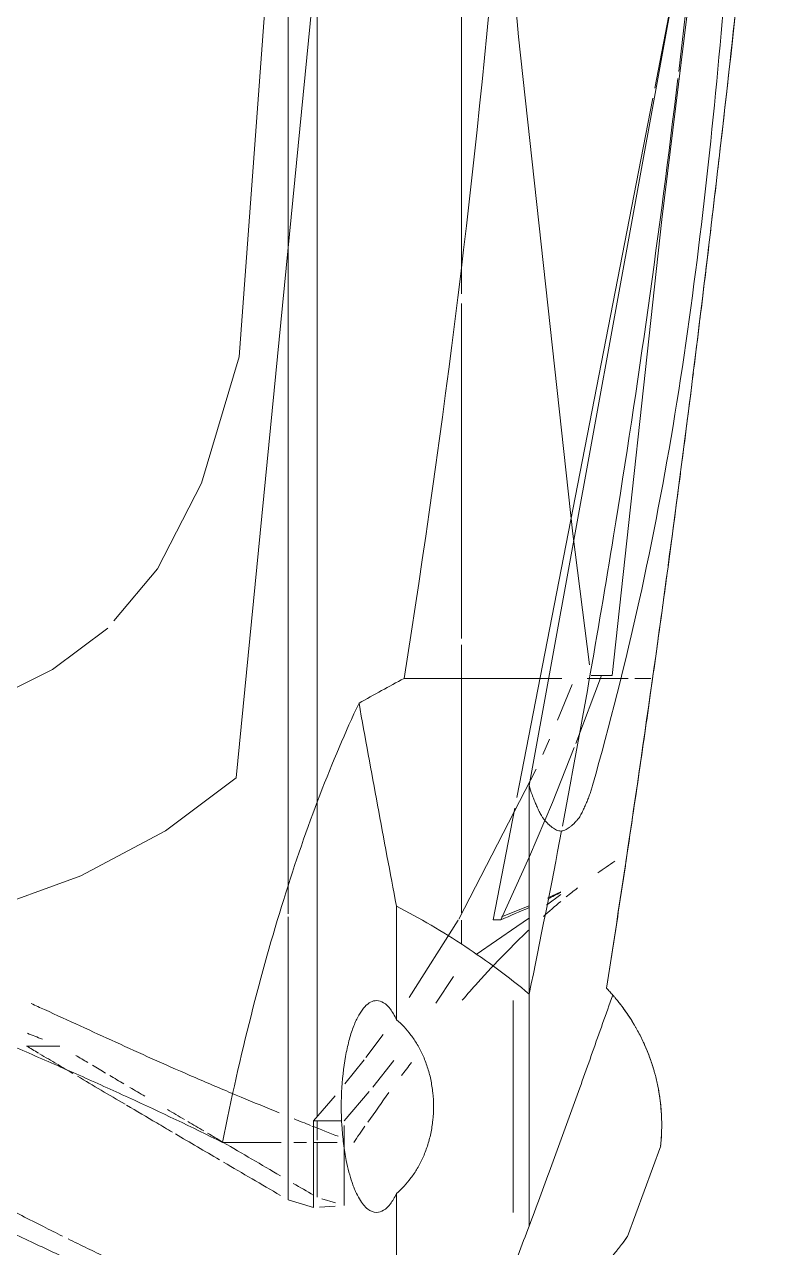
# Model space of a CAD drawing. Header units: inches. Extents: x -326 to 986, y -79 to 1436.
# Drawn here: x 69.972 to 72.947, y 937.641 to 942.585 of the extents above; entities that cross this region are included whole.
import ezdxf

# ---------------------------------------------------------------- set-up
doc = ezdxf.new("R2010")
doc.units = ezdxf.units.IN
doc.header["$LTSCALE"] = 48
doc.header["$MEASUREMENT"] = 0
doc.layers.add('I-FURN', color=47, linetype='Continuous', lineweight=9)

# ---------------------------------------------------------------- blocks, each defined once
blk = doc.blocks.new('Allsteel Seating 19 Work Chair - Allsteel Seating 19 Work Chair-7710503-Level XX  POWER _ SIGNAL NEW')
at = {"layer": 'I-FURN'}
for p, q in [((-9.2932, -8.4156), (-9.2932, -8.2805)), ((-9.6828, -9.3092), (-9.6828, -9.072)), ((-9.9152, -9.3377), (-9.9465, -9.4409)), ((-9.9152, -9.3377), (-9.6828, -9.3377)), ((-9.6826, -9.3377), (-8.7704, -9.3377)), ((-8.7588, -9.3377), (-8.6497, -9.3377)), ((-8.6497, -9.3377), (8.6497, -9.3377)), ((-9.6828, -9.4127), (-9.6828, -9.3613)), ((-9.9465, -9.4409), (-9.5956, -9.4409)), ((-9.6828, -9.5363), (-9.6828, -9.4409)), ((-9.5956, -9.4409), (-9.4944, -9.5279)), ((-9.5956, -9.5502), (-9.5956, -9.4409)), ((-9.9401, -9.5282), (-9.9447, -9.465)), ((-9.927, -9.5292), (-9.9104, -9.4744)), ((-9.6828, -9.4546), (-9.9044, -9.4546)), ((-9.5956, -9.4546), (-9.674, -9.4546)), ((-8.3129, -9.4546), (-9.5766, -9.4546)), ((8.3129, -9.4546), (-8.3129, -9.4546)), ((-9.6145, -9.5638), (-9.9375, -9.5638)), ((-9.4772, -9.6654), (-9.5956, -9.5638)), ((-9.4464, -9.5674), (-9.3486, -9.6449)), ((-9.3522, -9.7654), (-9.4593, -9.6802)), ((-9.3398, -9.6517), (-9.2471, -9.7213)), ((-10.6576, -9.7758), (-9.8887, -9.7758)), ((-9.1869, -9.7758), (-8.7277, -9.7758)), ((-9.0967, -9.8274), (-8.7848, -10.0246)), ((-7.8072, -9.8063), (-7.8072, -10.3907)), ((-9.0121, -10.0068), (-9.1198, -9.9347)), ((-8.78, -10.0275), (-8.1739, -10.3404)), ((-8.7846, -10.039), (-8.8823, -10.039)), ((-7.6715, -10.039), (-8.755, -10.039)), ((-6.2915, -10.039), (-7.6462, -10.039)), ((-6.1212, -10.039), (-6.2523, -10.039)), ((6.1212, -10.039), (-6.1212, -10.039)), ((-8.3323, -10.2543), (-8.7825, -10.167)), ((-8.7825, -10.1977), (-8.7825, -10.167)), ((-8.7825, -10.1977), (-8.5273, -10.3133)), ((-8.7703, -10.1996), (-8.7259, -10.3122)), ((-9.966, -10.2473), (-9.1095, -10.2473)), ((-9.235, -10.2473), (-9.966, -10.2473)), ((-9.1095, -10.2473), (-9.235, -10.2473)), ((-5.4611, -10.8116), (-8.2886, -10.2628)), ((-9.083, -10.312), (-10.0208, -10.312)), ((-8.2404, -10.3121), (-9.083, -10.3121)), ((-8.681, -10.4406), (-8.7238, -10.3827)), ((-8.1147, -10.3669), (-8.053, -10.3938)), ((-8.6938, -10.388), (-8.6705, -10.4404)), ((-7.9753, -10.4269), (-7.8321, -10.4852)), ((-7.8072, -10.3907), (-7.8072, -10.4445)), ((-8.0703, -10.5008), (-7.7949, -10.6038)), ((-7.7516, -10.5565), (-7.2232, -10.4882)), ((-7.8072, -10.5471), (-7.8072, -10.7125)), ((-7.7949, -10.5623), (-7.7949, -10.6469)), ((-7.7949, -10.6038), (-7.7949, -10.6469)), ((-10.0632, -10.71), (-9.6963, -10.8436)), ((-7.8072, -10.7394), (-7.8072, -10.8031)), ((-4.9163, -10.9173), (-5.421, -10.8194))]:
    blk.add_line(p, q, dxfattribs=at)
at = {"layer": 'I-FURN', "flags": 128}
for points in [[(3, -10.2273), (-8.2088, -9.1275), (-8.4239, -8.8416), (-8.6057, -8.5002), (-8.7564, -8.0845), (-8.8333, -7.6336)], [(-7.6035, -8.6091), (-7.7715, -8.3854), (-7.9145, -8.0984)], [(-6.5074, -9.1404), (-7.0185, -8.9876), (-7.3642, -8.8095), (-7.5746, -8.6334)], [(-0.4905, -9.462), (-3.5659, -9.3565), (-6.5074, -9.1404)], [(-8.7744, -10.3128), (-8.8106, -10.2618), (-8.9235, -10.0974)], [(-7.2232, -10.4882), (-5.2138, -10.2694), (-4.4995, -10.2071)], [(-8.5273, -10.3133), (-8.3086, -10.4058), (-8.0867, -10.4945)], [(-1.55, -11.2055), (-4.9163, -10.9164), (-8.2404, -10.3121)], [(-7.7949, -10.6469), (-5.9517, -10.8476), (-4.1235, -11.0729)]]:
    blk.add_lwpolyline(points, dxfattribs=at)
at = {"layer": 'I-FURN'}
for start_param, end_param in [(4.427939, 4.44909), (4.449711, 4.487075), (4.487075, 4.545324), (4.54621, 4.66448)]:
    blk.add_ellipse((0, 11.6548), major_axis=(32.3664, 0), ratio=0.707107, start_param=start_param, end_param=end_param, dxfattribs=at)
for points, knots in [([(-8.8461, -5.1874), (-8.8475, -5.1996), (-8.8538, -5.2509), (-8.8645, -5.3301), (-8.8807, -5.4243), (-8.8956, -5.4965), (-8.9132, -5.5701), (-8.9393, -5.6722), (-8.9769, -5.8055), (-9.0204, -5.9452), (-9.0584, -6.0598), (-9.0882, -6.1475), (-9.1201, -6.2352), (-9.1661, -6.3504), (-9.2283, -6.4923), (-9.294, -6.6337), (-9.3469, -6.7485), (-9.3861, -6.837), (-9.425, -6.9253), (-9.4775, -7.0391), (-9.5441, -7.1775), (-9.6262, -7.343), (-9.7102, -7.5179), (-9.7994, -7.7062), (-9.8929, -7.8984), (-9.9861, -8.0905), (-10.075, -8.278), (-10.157, -8.4535), (-10.2357, -8.6203), (-10.3002, -8.7581), (-10.3523, -8.8704), (-10.3919, -8.9566), (-10.4319, -9.0441), (-10.4852, -9.1603), (-10.5786, -9.3631), (-10.659, -9.5333), (-10.7126, -9.6427)], [0.4017813, 0.4017813, 0.4017813, 0.4017813, 0.4090909, 0.4318182, 0.4431818, 0.4545455, 0.4659091, 0.4772727, 0.5, 0.5227273, 0.5340909, 0.5454545, 0.5568182, 0.5681818, 0.5909091, 0.6136364, 0.625, 0.6363636, 0.6477273, 0.6590909, 0.6818182, 0.7045455, 0.7272727, 0.75, 0.7727273, 0.7954545, 0.8181818, 0.8409091, 0.8636364, 0.8863636, 0.8977273, 0.9090909, 0.9204545, 0.9318182, 0.9545455, 1, 1, 1, 1]), ([(-9.6828, -9.072), (-9.6217, -8.9499), (-9.5309, -8.7591), (-9.4113, -8.4944), (-9.3224, -8.2912), (-9.234, -8.0876), (-9.1462, -7.8843), (-9.0739, -7.7129), (-9.0168, -7.574), (-8.9744, -7.4682), (-8.9322, -7.3629), (-8.8759, -7.2247), (-8.806, -7.0541), (-8.7381, -6.8836), (-8.6856, -6.7472), (-8.6476, -6.644), (-8.6102, -6.5432), (-8.5605, -6.4144), (-8.5, -6.2587), (-8.4323, -6.0736), (-8.3729, -5.8855), (-8.3219, -5.6959), (-8.2772, -5.5184), (-8.2458, -5.3867), (-8.2242, -5.2926), (-8.2145, -5.2499), (-8.21, -5.2291)], [0, 0, 0, 0, 0.0555556, 0.0833333, 0.1111111, 0.1388889, 0.1666667, 0.1944444, 0.2083333, 0.2222222, 0.2361111, 0.25, 0.2777778, 0.3055556, 0.3194444, 0.3333333, 0.3472222, 0.3611111, 0.3888889, 0.4166667, 0.4444444, 0.4722222, 0.5, 0.5277778, 0.5416667, 0.5555556, 0.5555556, 0.5555556, 0.5555556]), ([(-9.6989, -7.7355), (-9.7138, -7.7636), (-9.7595, -7.8492), (-9.8386, -7.9965), (-9.9343, -8.1755), (-10.0071, -8.3162), (-10.0491, -8.4003), (-10.062, -8.4265)], [0.7085965, 0.7085965, 0.7085965, 0.7085965, 0.7222222, 0.75, 0.7777778, 0.8055556, 0.8178495, 0.8178495, 0.8178495, 0.8178495]), ([(-9.4838, -9.1094), (-9.4599, -9.0523), (-9.4133, -8.9433), (-9.3446, -8.7875), (-9.2778, -8.641), (-9.2117, -8.4975), (-9.1594, -8.3832), (-9.1297, -8.3173), (-9.1216, -8.2993)], [0.0612172, 0.0612172, 0.0612172, 0.0612172, 0.0833333, 0.1041667, 0.125, 0.1458333, 0.1666667, 0.1745913, 0.1745913, 0.1745913, 0.1745913]), ([(-10.0727, -8.4482), (-10.0855, -8.4742), (-10.1097, -8.5241), (-10.1344, -8.5753), (-10.146, -8.5996)], [0.82123098, 0.82123098, 0.82123098, 0.82123098, 0.83333333, 0.84404591, 0.84404591, 0.84404591, 0.84404591]), ([(-9.5325, -8.6851), (-9.5564, -8.7256), (-9.5927, -8.7873), (-9.6291, -8.8493), (-9.6416, -8.8705)], [-0.6152837, -0.6152837, -0.6152837, -0.6152837, -0.5, -0.4398502, -0.4398502, -0.4398502, -0.4398502]), ([(-9.5632, -9.3013), (-9.5579, -9.2885), (-9.5315, -9.2237), (-9.505, -9.1598), (-9.4838, -9.1094)], [0.03684911, 0.03684911, 0.03684911, 0.03684911, 0.04166667, 0.06121715, 0.06121715, 0.06121715, 0.06121715]), ([(-9.966, -9.6954), (-9.966, -9.683), (-9.9591, -9.665), (-9.936, -9.6424), (-9.9121, -9.6257), (-9.8868, -9.6125), (-9.8636, -9.603), (-9.8259, -9.5893), (-9.769, -9.574), (-9.6886, -9.5612), (-9.5898, -9.5518), (-9.4596, -9.5519), (-9.3385, -9.5672), (-9.2567, -9.5871), (-9.2131, -9.6021), (-9.1835, -9.6152), (-9.1575, -9.6293), (-9.122, -9.6554), (-9.1095, -9.6789), (-9.1095, -9.6954)], [-1, -1, -1, -1, -0.916667, -0.875, -0.833333, -0.791667, -0.770833, -0.75, -0.666667, -0.611111, -0.555556, -0.444444, -0.333333, -0.277778, -0.222222, -0.194444, -0.166667, -0.111111, 0, 0, 0, 0]), ([(-9.1869, -9.7758), (-9.2043, -9.7971), (-9.2352, -9.826), (-9.2864, -9.8604), (-9.3222, -9.8791), (-9.3529, -9.8918), (-9.3855, -9.9035), (-9.4194, -9.9128), (-9.4547, -9.9192), (-9.4915, -9.9241), (-9.5376, -9.9267), (-9.5837, -9.9241), (-9.6205, -9.9193), (-9.6558, -9.9129), (-9.6898, -9.9036), (-9.7223, -9.8919), (-9.7532, -9.8792), (-9.7889, -9.8605), (-9.8402, -9.8262), (-9.8712, -9.7971), (-9.8887, -9.7758)], [0, 0, 0, 0, 0.125, 0.1875, 0.25, 0.28125, 0.3125, 0.375, 0.40625, 0.4375, 0.5, 0.5625, 0.59375, 0.625, 0.6875, 0.71875, 0.75, 0.8125, 0.875, 1, 1, 1, 1]), ([(-7.8072, -9.8063), (-6.7864, -9.9693), (-5.6642, -10.1069), (-4.5333, -10.2018), (-4.4428, -10.2091)], [0, 0, 0, 0, 0.4, 0.4347516, 0.4347516, 0.4347516, 0.4347516]), ([(-8.8253, -10.3093), (-8.8562, -10.2769), (-8.9253, -10.2073), (-9.0198, -10.1183), (-9.0841, -10.062), (-9.1082, -10.0412)], [0.3158197, 0.3158197, 0.3158197, 0.3158197, 0.4, 0.5, 0.5593485, 0.5593485, 0.5593485, 0.5593485]), ([(-10.4017, -10.1766), (-10.4015, -10.1783), (-10.4006, -10.1838), (-10.398, -10.198), (-10.3947, -10.2148), (-10.3914, -10.2292), (-10.3893, -10.2381), (-10.3876, -10.2452), (-10.3856, -10.2527), (-10.3827, -10.2636), (-10.3767, -10.2845), (-10.3678, -10.3117), (-10.3572, -10.3402), (-10.3484, -10.3617), (-10.3405, -10.3794), (-10.3349, -10.3915), (-10.3316, -10.3982), (-10.3291, -10.4033), (-10.3266, -10.4082), (-10.3232, -10.415), (-10.317, -10.4268), (-10.3076, -10.444), (-10.2955, -10.4646), (-10.2826, -10.4851), (-10.2691, -10.505), (-10.2553, -10.5243), (-10.2436, -10.5397), (-10.2342, -10.5514), (-10.2273, -10.5599), (-10.2202, -10.5682), (-10.2106, -10.5793), (-10.1981, -10.5931), (-10.1828, -10.6091), (-10.1623, -10.6294), (-10.1424, -10.6475), (-10.1269, -10.6607), (-10.1188, -10.6674), (-10.1132, -10.6719), (-10.1078, -10.6762), (-10.1007, -10.6818), (-10.0886, -10.6909), (-10.0736, -10.7018), (-10.0641, -10.7083), (-10.0616, -10.71), (-10.0628, -10.7092), (-10.0735, -10.7019), (-10.089, -10.6907), (-10.0975, -10.6841), (-10.0976, -10.6841)], [-1, -1, -1, -1, -0.9722222, -0.9444444, -0.9166667, -0.9027778, -0.8958333, -0.8888889, -0.8819444, -0.875, -0.8611111, -0.8333333, -0.8194444, -0.8055556, -0.7916667, -0.7847222, -0.78125, -0.7777778, -0.7743056, -0.7708333, -0.7638889, -0.75, -0.7361111, -0.7222222, -0.7083333, -0.6944444, -0.6805556, -0.6736111, -0.6666667, -0.6597222, -0.6527778, -0.6388889, -0.625, -0.6111111, -0.5833333, -0.5694444, -0.5625, -0.5555556, -0.5486111, -0.5416667, -0.5277778, -0.5, -0.4722222, -0.4583333, -0.4444444, -0.4166667, -0.3888889, -0.3887761, -0.3887761, -0.3887761, -0.3887761]), ([(-8.2401, -10.5681), (-8.2464, -10.5664), (-8.2589, -10.5626), (-8.2773, -10.5564), (-8.2924, -10.5507), (-8.3044, -10.5458), (-8.3132, -10.5419), (-8.3221, -10.538), (-8.3342, -10.5327), (-8.3493, -10.5259), (-8.3636, -10.5181), (-8.3734, -10.5113), (-8.3796, -10.5064), (-8.3865, -10.4999), (-8.3946, -10.492), (-8.403, -10.4826), (-8.4119, -10.4714), (-8.4192, -10.4596), (-8.4233, -10.448), (-8.4244, -10.4397), (-8.4233, -10.4314), (-8.4192, -10.4199), (-8.412, -10.4083), (-8.403, -10.3972), (-8.3958, -10.3893), (-8.389, -10.3826), (-8.383, -10.3769), (-8.376, -10.3707), (-8.3649, -10.3629), (-8.3492, -10.3543), (-8.334, -10.3474), (-8.3219, -10.3421), (-8.313, -10.3382), (-8.3042, -10.3343), (-8.2922, -10.3294), (-8.2711, -10.3214), (-8.2526, -10.3155), (-8.2401, -10.312)], [0, 0, 0, 0, 0.041667, 0.083333, 0.125, 0.145833, 0.166667, 0.1875, 0.208333, 0.25, 0.291667, 0.3125, 0.328125, 0.34375, 0.375, 0.395833, 0.416667, 0.458333, 0.479167, 0.5, 0.520833, 0.541667, 0.583333, 0.604167, 0.625, 0.645833, 0.661458, 0.677083, 0.708333, 0.75, 0.791667, 0.8125, 0.833333, 0.854167, 0.875, 0.916667, 1, 1, 1, 1]), ([(-2.0781, -11.2471), (-2.6014, -11.2356), (-3.3836, -11.209), (-4.4237, -11.1508), (-5.1998, -11.0907), (-5.9734, -11.0126), (-6.9958, -10.8729), (-7.7457, -10.7091), (-8.2401, -10.5681)], [0, 0, 0, 0, 0.25, 0.375, 0.5, 0.625, 0.75, 1, 1, 1, 1]), ([(-9.6051, -10.8477), (-9.608, -10.8477), (-9.6137, -10.8477), (-9.6252, -10.8477), (-9.645, -10.8472), (-9.6711, -10.8458), (-9.6928, -10.8438), (-9.6997, -10.843), (-9.6856, -10.8445), (-9.6611, -10.8464), (-9.637, -10.8474), (-9.6175, -10.8478), (-9.6007, -10.8477), (-9.5891, -10.8474), (-9.5825, -10.8471), (-9.5776, -10.8469), (-9.5727, -10.8467), (-9.5659, -10.8463), (-9.5537, -10.8455), (-9.5351, -10.844), (-9.5115, -10.8413), (-9.487, -10.8378), (-9.4619, -10.8334), (-9.4368, -10.8281), (-9.416, -10.8231), (-9.4018, -10.8192), (-9.3938, -10.817), (-9.3878, -10.8152), (-9.3819, -10.8135), (-9.3738, -10.811), (-9.3595, -10.8064), (-9.3385, -10.7991), (-9.3132, -10.7894), (-9.2883, -10.7788), (-9.2643, -10.7676), (-9.2416, -10.7561), (-9.2243, -10.7467), (-9.2131, -10.7403), (-9.207, -10.7367), (-9.2026, -10.7341), (-9.1984, -10.7315), (-9.1928, -10.7281), (-9.1832, -10.7221), (-9.1704, -10.7138), (-9.1563, -10.7041), (-9.1391, -10.6919), (-9.1246, -10.6809), (-9.1127, -10.6715), (-9.1076, -10.6673), (-9.1053, -10.6654)], [-0.6666667, -0.6666667, -0.6666667, -0.6666667, -0.6597222, -0.6527778, -0.6388889, -0.6111111, -0.5833333, -0.5555556, -0.5277778, -0.5, -0.4861111, -0.4722222, -0.4583333, -0.4513889, -0.4479167, -0.4444444, -0.4409722, -0.4375, -0.4305556, -0.4166667, -0.4027778, -0.3888889, -0.375, -0.3611111, -0.3472222, -0.3402778, -0.3368056, -0.3333333, -0.3298611, -0.3263889, -0.3194444, -0.3055556, -0.2916667, -0.2777778, -0.2638889, -0.25, -0.2361111, -0.2291667, -0.2256944, -0.2222222, -0.21875, -0.2152778, -0.2083333, -0.1944444, -0.1805556, -0.1666667, -0.1388889, -0.125, -0.1111111, -0.1111111, -0.1111111, -0.1111111]), ([(-9.109, -10.6684), (-9.1198, -10.6773), (-9.1451, -10.6967), (-9.1774, -10.7187), (-9.1987, -10.7318), (-9.205, -10.7355)], [-0.96619622, -0.96619622, -0.96619622, -0.96619622, -0.94444444, -0.91666667, -0.90508383, -0.90508383, -0.90508383, -0.90508383]), ([(-9.1053, -10.6654), (-9.1007, -10.6616), (-9.0932, -10.6552), (-9.0842, -10.6474), (-9.0842, -10.6474), (-9.0872, -10.65)], [-0.1111111, -0.1111111, -0.1111111, -0.1111111, -0.0833333, -0.0555556, 0, 0, 0, 0]), ([(-9.2318, -10.7508), (-9.2473, -10.7592), (-9.268, -10.7696), (-9.2892, -10.7791), (-9.2943, -10.7813)], [-0.88888889, -0.88888889, -0.88888889, -0.88888889, -0.86111111, -0.85247253, -0.85247253, -0.85247253, -0.85247253]), ([(-9.4253, -10.8253), (-9.4293, -10.8262), (-9.4372, -10.8281), (-9.4533, -10.8316), (-9.47, -10.8348), (-9.4826, -10.837), (-9.4871, -10.8377)], [-0.77777778, -0.77777778, -0.77777778, -0.77777778, -0.77083333, -0.76388889, -0.75, -0.74231756, -0.74231756, -0.74231756, -0.74231756]), ([(-9.2943, -10.7813), (-9.3055, -10.7861), (-9.3331, -10.7974), (-9.3663, -10.8089), (-9.388, -10.8153), (-9.3934, -10.8169)], [-0.85247253, -0.85247253, -0.85247253, -0.85247253, -0.83333333, -0.80555556, -0.79623898, -0.79623898, -0.79623898, -0.79623898]), ([(-9.4871, -10.8377), (-9.4988, -10.8396), (-9.5266, -10.8434), (-9.5602, -10.8462), (-9.5806, -10.8471), (-9.587, -10.8473), (-9.587, -10.8473)], [-0.74231756, -0.74231756, -0.74231756, -0.74231756, -0.72222222, -0.69444444, -0.68055556, -0.68048483, -0.68048483, -0.68048483, -0.68048483])]:
    blk.add_open_spline(points, degree=3, knots=knots, dxfattribs=at)
for points in [[(-9.2932, -8.2805), (-9.3027, -8.2964), (-9.3121, -8.3124), (-9.3216, -8.3283)], [(-9.2654, -8.3444), (-9.2576, -8.3243), (-9.2497, -8.3042), (-9.2418, -8.2841)], [(-9.3244, -8.3331), (-9.3385, -8.3568), (-9.3526, -8.3806), (-9.3666, -8.4043)], [(-9.3679, -8.4065), (-9.3801, -8.427), (-9.3922, -8.4475), (-9.4043, -8.468)], [(-9.4151, -8.4862), (-9.453, -8.5503), (-9.4909, -8.6145), (-9.5288, -8.6788)], [(-9.3599, -8.5282), (-9.3503, -8.512), (-9.3407, -8.4958), (-9.3311, -8.4796)], [(-9.4024, -8.6001), (-9.392, -8.5825), (-9.3816, -8.5649), (-9.3712, -8.5474)], [(-9.446, -8.6739), (-9.4348, -8.6549), (-9.4236, -8.6359), (-9.4124, -8.6169)], [(-9.4963, -8.759), (-9.4843, -8.7387), (-9.4724, -8.7185), (-9.4604, -8.6982)], [(-9.6484, -8.8821), (-9.6833, -8.9414), (-9.7181, -9.0008), (-9.7529, -9.0603)], [(-9.5902, -8.9185), (-9.5769, -8.8958), (-9.5635, -8.8731), (-9.5502, -8.8505)], [(-9.6361, -8.9965), (-9.6237, -8.9753), (-9.6112, -8.9541), (-9.5988, -8.933)], [(-9.6805, -9.0721), (-9.6688, -9.0522), (-9.6571, -9.0322), (-9.6454, -9.0123)], [(-9.7629, -9.0772), (-9.8077, -9.1536), (-9.8524, -9.2301), (-9.8972, -9.3068)], [(-9.8183, -9.3073), (-9.773, -9.2298), (-9.7277, -9.1524), (-9.6825, -9.0753)], [(-7.9073, -9.6243), (-8.1367, -9.5154), (-8.6695, -9.3103), (-9.3287, -9.1433), (-9.6828, -9.072)], [(-9.8963, -9.4408), (-9.8804, -9.4135), (-9.8644, -9.3862), (-9.8485, -9.3588)], [(-9.6141, -9.4279), (-9.6054, -9.406), (-9.5967, -9.3842), (-9.5879, -9.3625)], [(-9.6582, -9.5399), (-9.6443, -9.5043), (-9.6304, -9.469), (-9.6165, -9.434)], [(-9.6174, -9.6482), (-9.6391, -9.6331), (-9.6609, -9.6182), (-9.6828, -9.6033)], [(-8.7277, -9.7758), (-8.5926, -9.75), (-8.3207, -9.6989), (-8.0457, -9.649), (-7.9073, -9.6243)], [(-7.9073, -9.6243), (-7.8902, -9.6546), (-7.8564, -9.7152), (-7.8234, -9.776), (-7.8072, -9.8063)], [(-9.4811, -9.7454), (-9.5205, -9.7166), (-9.5608, -9.6882), (-9.6013, -9.66)], [(-9.8887, -9.7758), (-9.9056, -9.7679), (-9.9341, -9.7513), (-9.9602, -9.7239), (-9.966, -9.7051), (-9.966, -9.6954)], [(-9.1095, -9.6954), (-9.1095, -9.7051), (-9.1154, -9.7239), (-9.1415, -9.7513), (-9.17, -9.7679), (-9.1869, -9.7758)], [(-9.083, -10.312), (-9.0136, -10.2282), (-8.8851, -10.0551), (-8.7768, -9.8708), (-8.7277, -9.7758)], [(-9.3602, -9.8361), (-9.3777, -9.8227), (-9.3951, -9.8093), (-9.4128, -9.7961)], [(-10.2567, -10.224), (-10.217, -10.2384), (-10.138, -10.2675), (-10.0597, -10.2971), (-10.0208, -10.312)], [(-8.7329, -10.3123), (-8.75, -10.2744), (-8.7665, -10.2362), (-8.7825, -10.1977)], [(-10.0208, -10.312), (-9.9825, -10.3259), (-9.9055, -10.3552), (-9.7878, -10.3984), (-9.6696, -10.4417), (-9.5512, -10.4846), (-9.4331, -10.5268), (-9.3556, -10.5549), (-9.317, -10.5681)], [(-8.7086, -10.4397), (-8.7285, -10.4159), (-8.7488, -10.3926), (-8.7695, -10.3696)], [(-8.6722, -10.4404), (-8.681, -10.4227), (-8.6898, -10.4049), (-8.6983, -10.3871)], [(-8.654, -10.5078), (-8.6659, -10.4924), (-8.6781, -10.477), (-8.6904, -10.4619)], [(-9.317, -10.5681), (-9.2787, -10.5817), (-9.2021, -10.6089), (-9.1255, -10.6363), (-9.0872, -10.65)], [(-9.0872, -10.65), (-9.0825, -10.6459), (-9.0733, -10.6377), (-9.0643, -10.6292), (-9.0598, -10.6249)], [(-9.0598, -10.6249), (-8.5087, -10.7101), (-7.4072, -10.8726), (-5.7548, -11.0784), (-4.6586, -11.1969), (-4.1113, -11.2471)], [(-8.5135, -10.7084), (-8.6045, -10.6949), (-8.7865, -10.6673), (-8.9687, -10.6392), (-9.0598, -10.6249)], [(-8.546, -10.6586), (-8.5616, -10.6352), (-8.5774, -10.6121), (-8.5936, -10.5894)], [(-7.8072, -10.811), (-7.91, -10.7965), (-8.1314, -10.7649), (-8.3818, -10.7282), (-8.5135, -10.7084)], [(-7.6471, -10.8334), (-7.7005, -10.826), (-7.7538, -10.8185), (-7.8072, -10.811)], [(-7.394, -10.8682), (-7.4768, -10.8569), (-7.5595, -10.8455), (-7.6421, -10.834)], [(-6.9782, -10.9235), (-7.1025, -10.9073), (-7.2265, -10.8905), (-7.3505, -10.8735)], [(-6.7749, -10.9498), (-6.8382, -10.9417), (-6.9014, -10.9334), (-6.9645, -10.925)], [(-6.5712, -10.9756), (-6.6351, -10.9676), (-6.6989, -10.9594), (-6.7627, -10.951)], [(-6.367, -11.001), (-6.4316, -10.993), (-6.496, -10.9849), (-6.5604, -10.9766)], [(-6.1624, -11.0259), (-6.2275, -11.018), (-6.2926, -11.01), (-6.3575, -11.0018)], [(-5.994, -11.0459), (-6.0475, -11.0396), (-6.1009, -11.0332), (-6.1542, -11.0266)], [(-5.7568, -11.0737), (-5.8259, -11.0657), (-5.8949, -11.0575), (-5.9639, -11.0491)], [(-5.629, -11.0883), (-5.6716, -11.0834), (-5.7142, -11.0785), (-5.7567, -11.0735)], [(-4.9311, -11.1647), (-5.1641, -11.1402), (-5.397, -11.1155), (-5.629, -11.0883)]]:
    blk.add_open_spline(points, degree=3, dxfattribs=at)

msp = doc.modelspace()

# ---------------------------------------------------------------- block references
at = {"layer": 'I-FURN', "rotation": 89.99999999999885}
msp.add_blockref('Allsteel Seating 19 Work Chair - Allsteel Seating 19 Work Chair-7710503-Level XX  POWER _ SIGNAL NEW', (61.7, 947.7489), dxfattribs=at)

doc.saveas('drawing.dxf')
